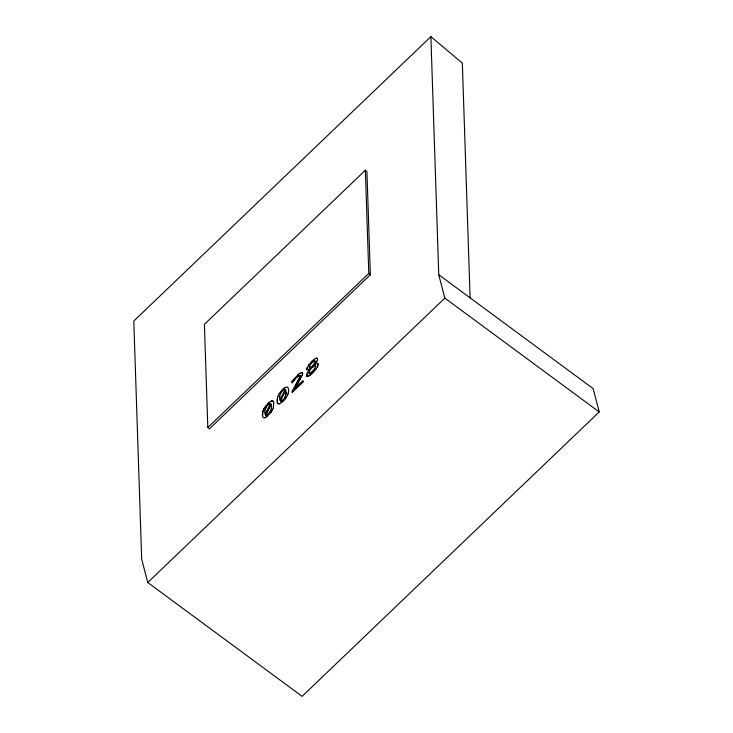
<?xml version="1.0" encoding="UTF-8"?>
<svg xmlns="http://www.w3.org/2000/svg" width="733" height="733" viewBox="0 0 733 733"><rect width="100%" height="100%" fill="white"/><g stroke="black" fill="none" stroke-linecap="round" stroke-linejoin="round"><path stroke-width="1.1" d="M262.423 413.43L262.506 416.17L263.349 417.718L264.851 417.819L267.032 416.5M277.12 400.85L277.78 396.452M288.6 391.266L288.61 389.773M264.833 412.606L264.934 410.306M271.384 408.464L271.485 406.164M280.657 393.227L279.676 396.269L279.832 400.337L285.201 389.333L284.651 389.324M279.539 398.532L279.676 396.269M286.182 392.091L285.064 397.396M286.09 394.391L285.87 390.048L280.427 401.208L280.941 401.281M317.847 363.339L317.82 365.996M318.095 365.08L318.159 364.255M308.602 370.706L310.169 368.809L307.017 370L307.1 367.746M306.815 369.34L306.889 368.607M300.145 376.047L296.004 384.541M306.742 373.986L307.017 376.359M277.166 399.393L277.395 397.937M288.371 392.723L288.564 391.239M315.694 366.39L313.871 370.367L309.903 373.628M313.412 361.323L309.931 365.043L309.436 367.819L312.249 366.234M309.216 367.196L309.381 366.188M309.143 371.695L309.253 373.601L309.94 373.665M315.126 361.461L314.448 363.623M317.371 360.16L317.517 359.023M264.97 410.343L266.519 406.394M270.816 410.517L271.347 408.437M263.074 410.526L262.551 416.207M262.689 412.01L264.476 407.658M273.244 408.244L273.766 402.564M287.941 394.171L288.326 392.686M300.503 378.851L302.5 374.435L302.17 372.648M277.816 396.489L279.181 393.575M266.986 416.463L270.816 412.514L273.198 408.217M287.336 395.618L287.904 394.143M307.429 372.419L306.706 375.992M316.748 361.543L317.334 360.132M317.362 367.022L317.783 365.959M307.136 367.774L308.923 364.668M265.548 408.29L267.197 405.523L270.495 403.407L265.126 414.411L264.796 412.569M270.77 410.489L269.799 412.386M285.476 396.416L284.496 398.312M309.189 371.732L310.829 368.919L313.715 366.234M265.685 415.245L271.173 404.121L265.722 415.281L266.235 415.364M263.724 409.124L265.447 406.238L269.323 402.316M272.594 409.665L270.816 412.514M287.29 395.591L285.558 398.468L281.692 402.39M303.05 381.884L292.192 392.201L303.05 381.884L302.967 380.555L294.785 388.38L300.457 378.814M317.325 366.986L315.877 369.331M294.785 388.38L298.569 382.049M280.702 393.264L281.225 392.32M270.321 411.442L268.287 414.053L266.198 415.327M315.74 363.11L316.711 361.506M307.466 372.456L310.132 368.781L308.749 369.725M279.218 393.612L281.307 390.771L285.192 387.409M286.493 397.02L283.03 401.208M314.878 368.882L310.975 373.051M314.411 363.595L312.212 366.198M281.261 392.347L282.718 390.662M284.459 398.276L282.993 399.98M294.574 379.612L292.073 382.8L296.838 377.183M315.831 369.295L313.715 371.768M308.959 364.695L313.266 360.169M315.694 363.073L314.375 364.787L315.969 363.65M310.865 362.386L312.047 361.213M312.432 373.051L313.761 371.805M430.885 36.65L133.791 321.054L141.68 559.16L147.764 582.515L302.115 696.35L599.209 411.946L593.125 388.591L438.765 274.756L430.885 36.65L462.34 63.13L470.11 297.873M365.364 170.239L204.397 324.325L207.815 427.531L209.391 428.86L370.348 274.765L366.931 171.559L365.364 170.239L368.781 273.446L370.348 274.765M207.815 427.531L368.781 273.446M147.764 582.515L444.849 298.111L438.765 274.756M312.478 373.088L309.005 375.827M297.992 374.792L291.972 381.206L292.073 382.8M282.681 389.434L284.019 388.243M267.939 403.471L270.495 401.482M282.681 390.625L284.111 389.589M268.021 404.735L268.754 404.094M312.084 362.404L314.952 360.856M296.801 377.147L299.944 375.443M282.205 400.658L283.03 400.016M267.536 414.759L268.333 414.09M312.249 367.416L314.796 365.648M313.229 360.132L315.245 358.684M310.05 375.195L311.186 374.261M297.955 374.755L299.11 373.894M280.519 403.223L281.729 402.426M299.073 373.857L300.109 373.225M282.242 400.685L280.895 401.253M298.166 375.974L299.22 375.388M315.208 358.648L316.693 358.107M306.971 376.322L309.051 375.864M300.072 373.189L302.207 372.676M285.155 387.372L287.702 387.024L288.646 389.809M270.45 401.455L271.503 401.006M279.511 403.709L280.556 403.26M264.815 417.783L265.813 417.297M315.932 363.623L317.893 363.376M284.065 389.553L284.688 389.36M307.466 376.423L308.153 376.258M271.457 400.969L272.337 400.869M278.677 403.837L279.557 403.736M309.39 367.783L309.986 367.829M314.75 365.611L315.483 365.712M314.32 360.764L315.172 361.497M316.647 358.071L317.444 358.501M272.3 400.841L273.006 401.098M278.009 403.608L278.714 403.865M444.849 298.111L599.209 411.946M272.96 401.061L273.812 402.6M277.211 402.096L278.054 403.645M299.898 375.406L299.806 377.66L292.192 390.936L292.238 392.237M315.447 365.675L315.74 366.427M308.959 372.84L309.216 373.564M277.569 403.068L277.074 400.814M317.407 358.464L317.563 359.06M271.173 404.121L271.522 406.201M302.527 373.015A7.852 2.446 -49.9 0 1 302.17 375.58"/></g></svg>
